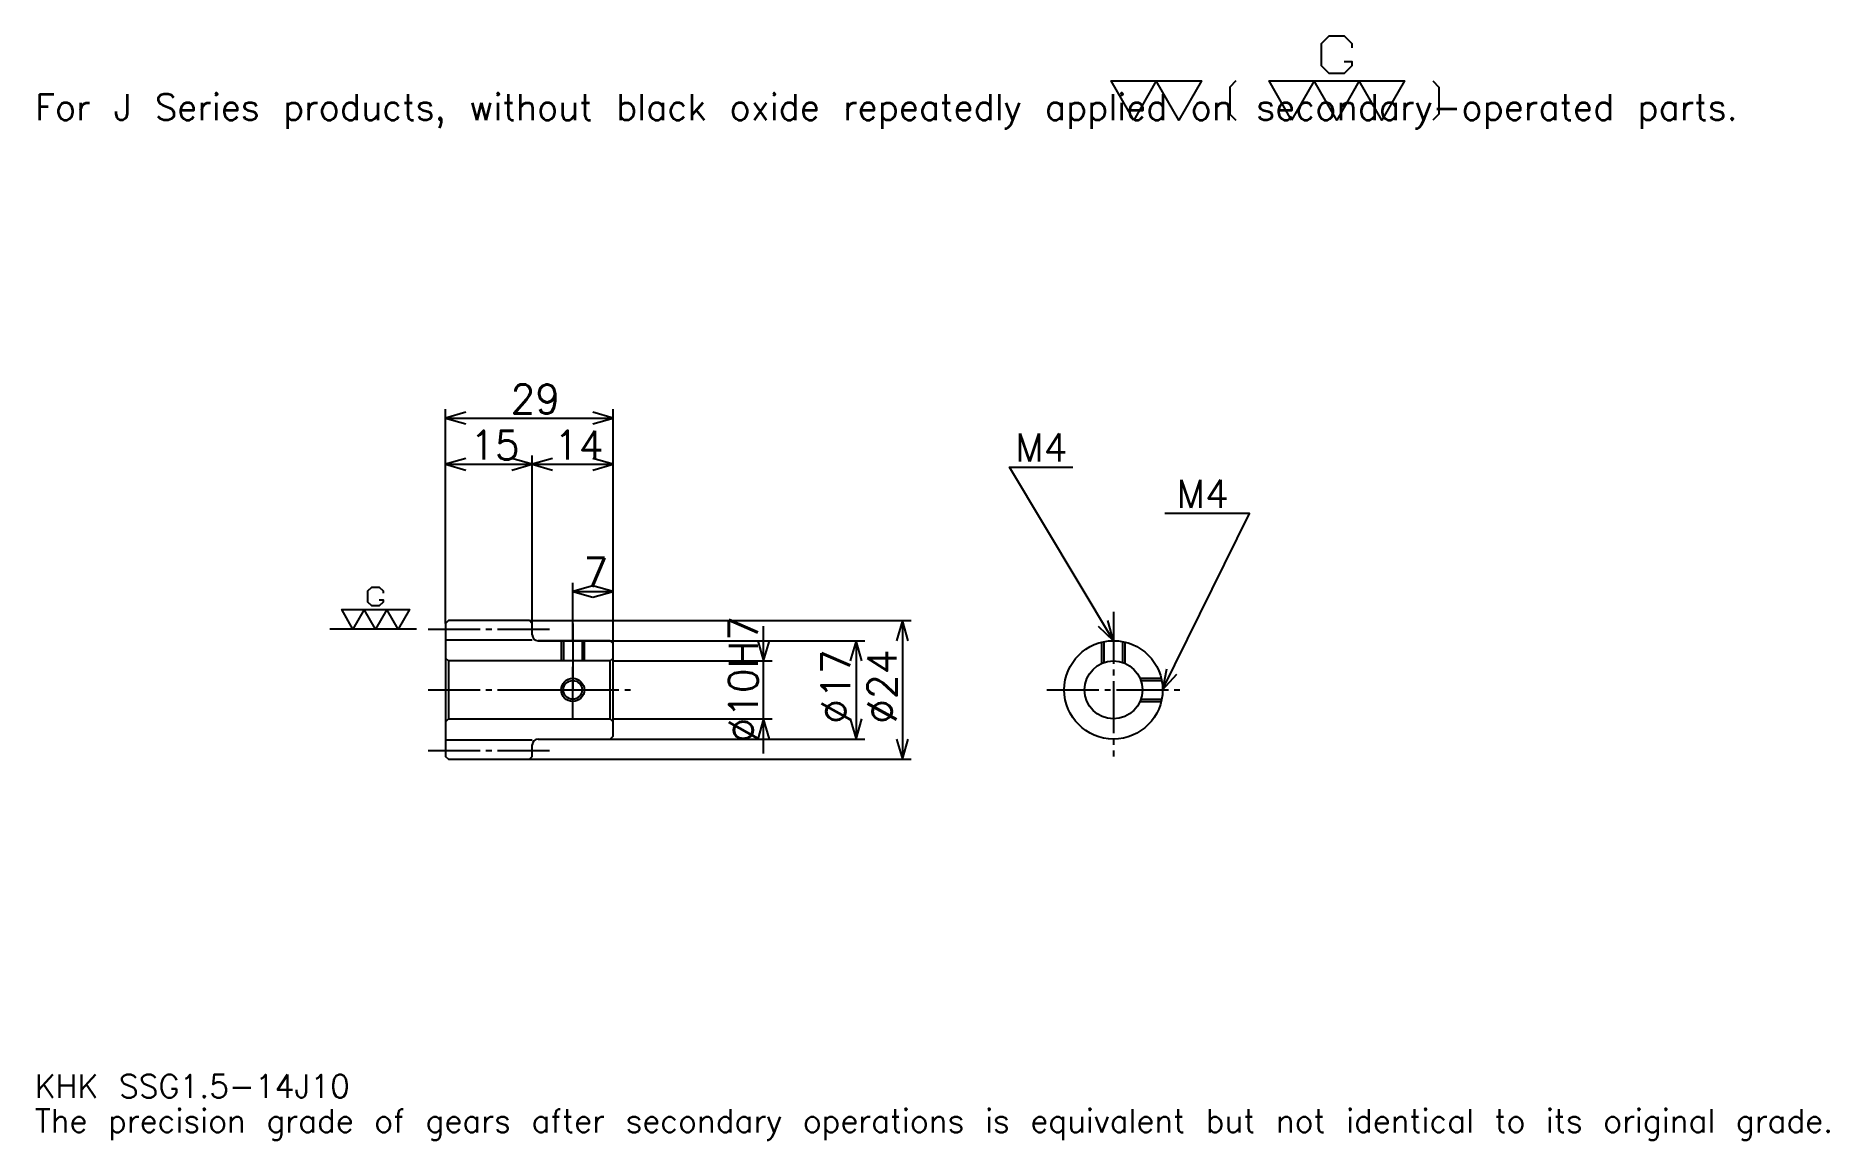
# Model space of a CAD drawing. Extents: x 10 to 320, y 4 to 195.
import ezdxf

# ---------------------------------------------------------------- set-up
doc = ezdxf.new("R2010")
doc.units = 0
doc.linetypes.add('DASHDOT', pattern=[12, 9, -1, 1, -1])
doc.layers.get('0').update_dxf_attribs({"linetype": 'CONTINUOUS'})
doc.layers.add('DASHDOT', color=6, linetype='DASHDOT')
doc.styles.add('KANJI', font='TXT', dxfattribs={"bigfont": 'BIGFONT'})

msp = doc.modelspace()

# ---------------------------------------------------------------- linework, layer by layer
at = {"color": 5}
for p, q in [((81, 93.5), (81, 130)), ((81, 128.5), (110, 128.5)), ((110, 93.5), (110, 130)), ((96, 93.5), (96, 122)), ((81, 120.5), (96, 120.5)), ((96, 120.5), (110, 120.5)), ((103, 93.5), (103, 100)), ((103, 98.5), (110, 98.5)), ((81, 93), (81, 93.5)), ((95.5, 93.5), (110, 93.5)), ((96, 93), (96, 93.5)), ((103, 90), (103, 93.5)), ((103, 90), (103, 93.5)), ((110, 93.5), (161.5, 93.5)), ((110, 89.5), (110, 93.5)), ((160, 93.5), (160, 69.5)), ((97, 90), (110, 90)), ((110, 90), (153.5, 90)), ((136, 70.5), (136, 92.5)), ((152, 90), (152, 73)), ((110, 86.5), (137.5, 86.5)), ((110, 76.5), (137.5, 76.5)), ((97, 73), (110, 73)), ((110, 73), (153.5, 73)), ((95.5, 69.5), (110, 69.5)), ((110, 69.5), (161.5, 69.5))]:
    msp.add_line(p, q, dxfattribs=at)
at = {"color": 7}
msp.add_line((76, 92), (61, 92), dxfattribs=at)
at = {"color": 4}
for p, q in [((81, 90.125), (96, 90.125)), ((109.5, 86.5), (110, 87)), ((81.5, 86.5), (81.5, 76.5)), ((109.5, 76.5), (110, 76)), ((81, 72.875), (96, 72.875))]:
    msp.add_line(p, q, dxfattribs=at)
at = {"color": 7}
for points in [[(236.399994, 190.139999), (237.699997, 190.139999), (237.699997, 189.360001), (236.399994, 188.059998), (233.800003, 188.059998), (232.5, 189.360001), (232.5, 193.259995), (233.800003, 194.559998), (236.399994, 194.559998), (237.699997, 193.259995), (237.699997, 192.479996)], [(200, 180), (196.100006, 186.759995), (211.699997, 186.759995), (207.800003, 180), (203.899994, 186.759995), (200, 180)], [(217.679993, 186.759995), (216.639999, 185.720001), (216.639999, 181.039993), (217.679993, 180)], [(227.300003, 180), (223.399994, 186.759995), (246.800003, 186.759995), (242.899994, 180), (239, 186.759995), (235.100006, 180), (231.199997, 186.759995), (227.300003, 180)], [(251.740005, 186.759995), (252.779999, 185.720001), (252.779999, 181.039993), (251.740005, 180)], [(69.550003, 97.07), (70.199997, 97.07), (70.199997, 96.68), (69.550003, 96.029999), (68.25, 96.029999), (67.599998, 96.68), (67.599998, 98.630005), (68.25, 99.279999), (69.550003, 99.279999), (70.199997, 98.630005), (70.199997, 98.239998)], [(65, 92), (63.049999, 95.379997), (74.75, 95.379997), (72.800003, 92), (70.849998, 95.379997), (68.900002, 92), (66.949997, 95.379997), (65, 92)]]:
    msp.add_lwpolyline(points, dxfattribs=at)
at = {"color": 5}
for points in [[(84.5, 129.5), (81, 128.5), (84.5, 127.5)], [(106.5, 127.5), (110, 128.5), (106.5, 129.5)], [(84.5, 121.5), (81, 120.5), (84.5, 119.5)], [(92.5, 119.5), (96, 120.5), (92.5, 121.5)], [(99.5, 121.5), (96, 120.5), (99.5, 119.5)], [(106.5, 119.5), (110, 120.5), (106.5, 121.5)], [(196.5, 90), (178.5, 120), (189.5, 120)], [(205, 81.5), (220, 112), (205.399994, 112)], [(106.5, 99.5), (103, 98.5), (106.5, 97.5)], [(106.5, 97.5), (110, 98.5), (106.5, 99.5)], [(161, 90), (160, 93.5), (159, 90)], [(193.841766, 92.486732), (196.5, 90), (195.556763, 93.515724)], [(135, 90), (136, 86.5), (137, 90)], [(153, 86.5), (152, 90), (151, 86.5)], [(205.647278, 85.082047), (205, 81.5), (207.441971, 84.199402)], [(137, 73), (136, 76.5), (135, 73)], [(151, 76.5), (152, 73), (153, 76.5)], [(159, 73), (160, 69.5), (161, 73)]]:
    msp.add_lwpolyline(points, dxfattribs=at)
at = {"color": 4}
for points in [[(96, 91), (96, 93), (95.5, 93.5), (81.5, 93.5), (81, 93), (81, 76)], [(97, 73), (109.5, 73), (110, 73.5), (110, 89.5), (109.5, 90), (97, 90)], [(101, 90), (101, 86.5)], [(101.379997, 90), (101.379997, 86.5)], [(104.620003, 90), (104.620003, 86.5)], [(105, 90), (105, 86.5)], [(81, 76), (81.5, 76.5), (109.5, 76.5), (109.5, 86.5), (81.5, 86.5), (81, 87)], [(194.5, 86.082573), (194.5, 89.761353)], [(194.880005, 86.230286), (194.880005, 89.844193)], [(198.119995, 86.230286), (198.119995, 89.844193)], [(198.5, 86.082573), (198.5, 89.761353)], [(201.082581, 83.5), (204.761353, 83.5)], [(201.230286, 83.120003), (204.844193, 83.120003)], [(201.082581, 79.5), (204.761353, 79.5)], [(201.230286, 79.879997), (204.844193, 79.879997)], [(81, 76), (81, 70), (81.5, 69.5), (95.5, 69.5), (96, 70), (96, 72)]]:
    msp.add_lwpolyline(points, dxfattribs=at)
for centre, radius in [((196.5, 81.5), 8.5), ((196.5, 81.5), 5), ((103, 81.5), 1.62)]:
    msp.add_circle(centre, radius, dxfattribs=at)
at = {"color": 7}
msp.add_circle((103, 81.5), 2, dxfattribs=at)
at = {"color": 4}
for centre, start, end in [((97, 91), 180, 270), ((97, 72), 90, 180)]:
    msp.add_arc(centre, 1, start, end, dxfattribs=at)
at = {"layer": 'DASHDOT', "color": 7}
for p, q in [((196.5, 95), (196.5, 70)), ((78, 92), (99, 92)), ((103, 90), (103, 81.5)), ((78, 81.5), (113, 81.5)), ((185, 81.5), (208, 81.5)), ((78, 71), (99, 71))]:
    msp.add_line(p, q, dxfattribs=at)
for points in [[(103, 93), (103, 83.5)], [(103, 76.5), (103, 86.5)], [(98, 81.5), (108, 81.5)]]:
    msp.add_lwpolyline(points, dxfattribs=at)

# ---------------------------------------------------------------- texts
at = {"color": 7, "style": 'KANJI'}
for s, height, p in [('For J Series products, without black oxide repeatedly applied on secondary-operated parts.', 4.5, (10, 180)), ('29', 5, (92.25, 129.300003)), ('15', 5, (85.25, 121.300003)), ('14', 5, (99.75, 121.300003)), ('M4', 4.8, (179.5, 121)), ('M4', 4.8, (207.399994, 113)), ('7', 5, (104.875, 99.300003)), ('KHK SSG1.5-14J10', 4, (10, 11)), ('The precision grade of gears after secondary operations is equivalent but not identical to its original grade.', 4, (10, 5))]:
    msp.add_text(s, height=height, dxfattribs=at).set_placement(p)
for s, p in [('%%c10H7', (135, 72.375)), ('%%c17', (151, 75.625)), ('%%c24', (159, 75.625))]:
    msp.add_text(s, height=5, rotation=90, dxfattribs=at).set_placement(p)

doc.saveas('drawing.dxf')
